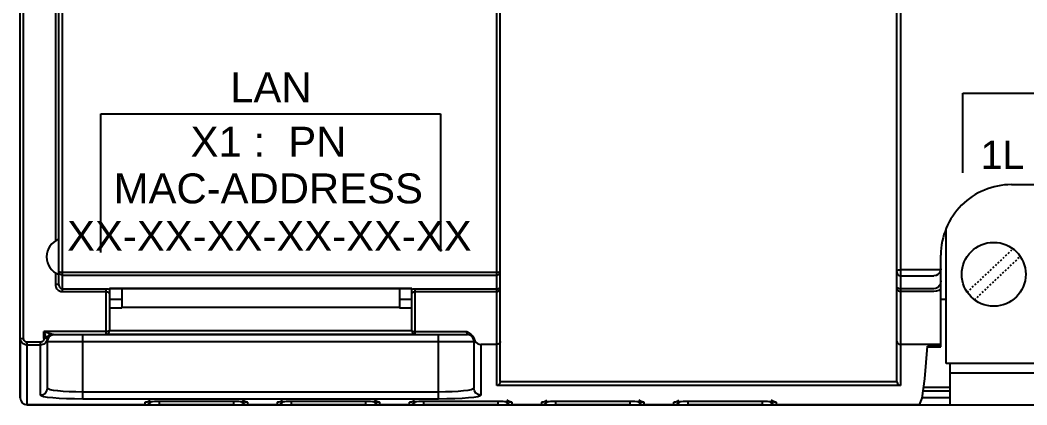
# Model space of a CAD drawing. Header units: inches. Extents: x 57 to 2760, y -193 to 2149.
# Drawn here: x 390 to 447.1, y 1902.8 to 1924.6 of the extents above; entities that cross this region are included whole.
import ezdxf

# ---------------------------------------------------------------- set-up
doc = ezdxf.new("R2010")
doc.units = ezdxf.units.IN
doc.header["$MEASUREMENT"] = 0
doc.linetypes.add('DOT', pattern=[0.2, 0.1, -0.1])
doc.styles.get("Standard").update_dxf_attribs({"font": 'arial.ttf'})

msp = doc.modelspace()

# ---------------------------------------------------------------- linework, layer by layer
at = {"color": 7, "linetype": 'Continuous'}
for p, q in [((389.97114, 1903.19462), (389.97114, 2002.39462)), ((390.17114, 1906.56641), (390.17114, 1999.02283)), ((391.97114, 1943.179), (391.97114, 1912.09265)), ((392.17114, 1909.62194), (392.17114, 1937.00527)), ((392.37114, 1909.22064), (392.37114, 1936.85877)), ((417.22114, 1904.1282), (417.22114, 1928.29462)), ((439.72114, 1904.12831), (439.72114, 1928.29462)), ((417.02114, 1903.90033), (417.02114, 1927.79462)), ((417.22114, 1904.12831), (417.22114, 1927.59462)), ((439.92114, 1927.79462), (439.92114, 1903.90033)), ((446.22114, 1915.29462), (488.22111, 1915.29462)), ((442.52114, 1905.14462), (442.52114, 1912.81449)), ((442.22114, 1906.09161), (442.22114, 1911.29462)), ((442.22114, 1910.50962), (442.22114, 1911.29462)), ((439.92114, 1910.46907), (441.82114, 1910.46907)), ((391.97114, 1910.29659), (391.97114, 1909.65211)), ((392.37114, 1910.33179), (417.02114, 1910.33179)), ((392.37114, 1910.15894), (417.02114, 1910.15894)), ((439.92114, 1910.12325), (441.82114, 1910.12325)), ((392.37114, 1909.38322), (394.84614, 1909.38322)), ((394.84614, 1909.38322), (394.94915, 1909.37939)), ((394.84614, 1906.79462), (394.84614, 1909.38322)), ((394.94915, 1909.37939), (395.04614, 1909.36806)), ((395.04614, 1909.4129), (412.19614, 1909.4129)), ((395.04614, 1909.4129), (395.04614, 1906.99462)), ((395.04614, 1909.39927), (412.19614, 1909.39927)), ((395.74714, 1909.39927), (395.74714, 1908.31462)), ((411.49514, 1909.39927), (411.49514, 1908.31462)), ((412.19614, 1906.99462), (412.19614, 1909.4129)), ((412.19614, 1909.36806), (412.29298, 1909.37938)), ((412.29298, 1909.37938), (412.39614, 1909.38322)), ((412.39614, 1906.79462), (412.39614, 1909.38322)), ((412.39614, 1909.38322), (417.02114, 1909.38322)), ((441.82105, 1909.38322), (439.92114, 1909.38322)), ((392.37114, 1909.22064), (394.84614, 1909.22064)), ((395.04614, 1908.79462), (395.74714, 1908.79462)), ((411.49514, 1908.79462), (412.19614, 1908.79462)), ((412.39614, 1909.22064), (417.02114, 1909.22064)), ((441.82114, 1909.22064), (439.92114, 1909.22064)), ((442.22114, 1908.79462), (442.52114, 1908.79462)), ((395.04614, 1908.29462), (395.74714, 1908.29462)), ((411.49514, 1908.31462), (395.74714, 1908.31462)), ((411.49514, 1908.29462), (412.19614, 1908.29462)), ((412.19614, 1906.99462), (395.04614, 1906.99462)), ((389.97114, 1906.59967), (389.97114, 1903.19462)), ((394.84614, 1906.96175), (391.32114, 1906.9618)), ((391.32114, 1906.56641), (391.32114, 1906.9618)), ((391.41955, 1906.67492), (391.45478, 1906.57492)), ((391.45478, 1906.57492), (391.52629, 1906.68267)), ((391.50669, 1906.49499), (391.58541, 1906.65007)), ((391.58541, 1906.65007), (391.72202, 1906.75668)), ((391.72202, 1906.75668), (391.89061, 1906.79462)), ((391.89061, 1906.79462), (415.35063, 1906.79462)), ((393.52114, 1903.12586), (393.52114, 1906.79462)), ((412.39614, 1906.79462), (394.84614, 1906.79462)), ((412.39614, 1906.96175), (415.32917, 1906.96175)), ((413.72114, 1903.12586), (413.72114, 1906.79462)), ((415.73588, 1906.49854), (415.65606, 1906.65194)), ((415.73886, 1906.52908), (415.78282, 1906.42533)), ((391.12114, 1906.3493), (390.37114, 1906.3493)), ((390.37114, 1902.79462), (390.37114, 1906.3493)), ((391.12112, 1906.18957), (390.37114, 1906.18957)), ((391.12114, 1903.35186), (391.12114, 1906.3493)), ((391.52114, 1906.39462), (415.72114, 1906.39462)), ((391.52114, 1903.74963), (391.52114, 1906.39462)), ((391.52114, 1903.74965), (391.52114, 1906.39462)), ((415.72114, 1906.39462), (415.72114, 1903.74965)), ((416.12114, 1906.22281), (416.12114, 1903.35186)), ((417.02114, 1906.22281), (416.12114, 1906.22281)), ((442.22114, 1906.22281), (439.92114, 1906.22281)), ((441.30581, 1904.27635), (441.45271, 1906.1182)), ((441.44914, 1906.09161), (442.22114, 1906.09161)), ((442.22114, 1906.1182), (441.45271, 1906.1182)), ((491.43114, 1905.14462), (442.52114, 1905.14462)), ((442.72114, 1905.14462), (442.72114, 1902.79462)), ((442.72114, 1904.60462), (491.72114, 1904.60462)), ((439.92114, 1903.90033), (417.02114, 1903.90033)), ((439.72338, 1904.09812), (417.2189, 1904.09812)), ((417.22114, 1904.12831), (417.22108, 1904.12326)), ((441.21427, 1903.59462), (442.72114, 1903.59462)), ((441.24113, 1903.79462), (442.72114, 1903.79462)), ((413.72114, 1903.12586), (393.52114, 1903.12586)), ((413.72113, 1903.52453), (393.52115, 1903.52453)), ((397.82751, 1903.00038), (402.07114, 1903.00045)), ((397.87114, 1902.79462), (397.87114, 1903.00128)), ((397.87114, 1903.00128), (402.07114, 1903.00128)), ((402.07114, 1903.00128), (402.07114, 1902.79462)), ((405.32751, 1903.00038), (409.57114, 1903.00045)), ((405.37114, 1902.79462), (405.37114, 1903.00128)), ((405.37114, 1903.00128), (409.57114, 1903.00128)), ((409.57114, 1903.00128), (409.57114, 1902.79462)), ((412.82751, 1903.00038), (417.07114, 1903.00045)), ((412.87114, 1902.79462), (412.87114, 1903.00128)), ((412.87114, 1903.00128), (417.07114, 1903.00128)), ((417.07114, 1903.00128), (417.07114, 1902.79462)), ((420.32751, 1903.00038), (424.57114, 1903.00045)), ((420.37114, 1902.79462), (420.37114, 1903.00128)), ((420.37114, 1903.00128), (424.57114, 1903.00128)), ((424.57114, 1903.00128), (424.57114, 1902.79462)), ((427.82751, 1903.00038), (432.07114, 1903.00045)), ((427.87114, 1902.79462), (427.87114, 1903.00128)), ((427.87114, 1903.00128), (432.07114, 1903.00128)), ((432.07114, 1903.00128), (432.07114, 1902.79462)), ((442.72114, 1903.19462), (441.16056, 1903.19462)), ((390.37114, 1902.79462), (499.57114, 1902.79462)), ((397.07114, 1902.79462), (390.37114, 1902.79462)), ((397.07114, 1902.79462), (397.07114, 1902.95281)), ((402.07114, 1902.79462), (397.87114, 1902.79462)), ((402.87114, 1902.95281), (402.87114, 1902.79462)), ((404.57114, 1902.79462), (402.87114, 1902.79462)), ((404.57114, 1902.79462), (404.57114, 1902.95281)), ((409.57114, 1902.79462), (405.37114, 1902.79462)), ((410.37114, 1902.95281), (410.37114, 1902.79462)), ((412.07114, 1902.79462), (410.37114, 1902.79462)), ((412.07114, 1902.79462), (412.07114, 1902.95281)), ((417.07114, 1902.79462), (412.87114, 1902.79462)), ((417.87114, 1902.95281), (417.87114, 1902.79462)), ((419.57114, 1902.79462), (417.87114, 1902.79462)), ((419.57114, 1902.79462), (419.57114, 1902.95281)), ((424.57114, 1902.79462), (420.37114, 1902.79462)), ((425.37114, 1902.95281), (425.37114, 1902.79462)), ((427.07114, 1902.79462), (425.37114, 1902.79462)), ((427.07114, 1902.79462), (427.07114, 1902.95281)), ((432.07114, 1902.79462), (427.87114, 1902.79462)), ((432.87114, 1902.95281), (432.87114, 1902.79462)), ((441.00644, 1902.79462), (432.87114, 1902.79462))]:
    msp.add_line(p, q, dxfattribs=at)
for p, q in [((443.46139, 1920.48261), (466.93614, 1920.48261)), ((443.46139, 1915.96903), (443.46139, 1920.48261)), ((394.55277, 1919.32277), (413.82367, 1919.32277)), ((394.55277, 1911.43393), (394.55277, 1919.32277)), ((413.82367, 1919.32277), (413.82367, 1911.49508))]:
    msp.add_line(p, q)
at = {"linetype": 'DOT'}
for p, q in [((443.71529, 1909.19139), (446.31437, 1911.65344)), ((444.12791, 1908.7558), (446.72699, 1911.21785))]:
    msp.add_line(p, q, dxfattribs=at)
at = {"color": 7, "linetype": 'Continuous'}
for points in [[(439.72114, 1910.35213), (439.72409, 1910.37212), (439.73199, 1910.39009), (439.74358, 1910.40593), (439.75777, 1910.41957), (439.77379, 1910.43119), (439.79178, 1910.44131), (439.81168, 1910.45), (439.83295, 1910.45708), (439.85498, 1910.46247), (439.87722, 1910.46619), (439.89918, 1910.46835), (439.92114, 1910.46907)], [(442.22114, 1910.50962), (442.20185, 1910.39108), (442.14529, 1910.28324), (442.05666, 1910.19733), (441.94503, 1910.14225), (441.82114, 1910.12325)], [(441.82114, 1910.46907), (441.87971, 1910.46951), (441.943, 1910.471), (442.00861, 1910.47379), (442.0732, 1910.47812), (442.13232, 1910.48414), (442.18, 1910.49171), (442.21069, 1910.50042), (442.22114, 1910.50962)], [(392.37114, 1910.15894), (392.29556, 1910.17327), (392.23065, 1910.21463), (392.18647, 1910.27795), (392.17114, 1910.35213)], [(392.17114, 1910.35213), (392.18647, 1910.34432), (392.23065, 1910.33765), (392.29556, 1910.33329), (392.37114, 1910.33179)], [(417.02114, 1910.15894), (417.09671, 1910.17327), (417.16163, 1910.21463), (417.20581, 1910.27795), (417.22114, 1910.35213)], [(417.02114, 1910.33179), (417.09671, 1910.33329), (417.16163, 1910.33765), (417.20581, 1910.34432), (417.22114, 1910.35213)], [(439.72114, 1910.35213), (439.72409, 1910.31298), (439.73199, 1910.27776), (439.74358, 1910.2468), (439.75778, 1910.22009), (439.77379, 1910.19736), (439.79179, 1910.17757), (439.81168, 1910.16057), (439.83295, 1910.1467), (439.85498, 1910.13614), (439.87722, 1910.12884), (439.89918, 1910.12464), (439.92114, 1910.12325)], [(391.97114, 1909.65211), (392.07114, 1909.64807), (392.14434, 1909.63702), (392.17114, 1909.62194)], [(391.97114, 1909.65211), (391.97815, 1909.57169), (391.99657, 1909.50076), (392.02317, 1909.43935), (392.05557, 1909.387), (392.0916, 1909.34352), (392.12916, 1909.30857), (392.16676, 1909.28123), (392.20428, 1909.25998), (392.24241, 1909.2436), (392.28228, 1909.23142), (392.32494, 1909.22353), (392.37114, 1909.22064)], [(392.17114, 1909.62194), (392.17465, 1909.57743), (392.18386, 1909.53819), (392.19716, 1909.50422), (392.21336, 1909.47526), (392.23137, 1909.45121), (392.25015, 1909.43187), (392.26895, 1909.41675), (392.28771, 1909.40499), (392.30677, 1909.39593), (392.32671, 1909.38919), (392.34803, 1909.38482), (392.37114, 1909.38322)], [(417.02114, 1909.38322), (417.04597, 1909.38419), (417.07255, 1909.38744), (417.09982, 1909.39336), (417.12677, 1909.40218), (417.15152, 1909.4136), (417.1723, 1909.42661), (417.18894, 1909.44051), (417.20214, 1909.45542), (417.21214, 1909.47161), (417.21871, 1909.48936), (417.22114, 1909.50887)], [(417.02114, 1909.22064), (417.04597, 1909.22287), (417.07256, 1909.23032), (417.09983, 1909.24387), (417.12677, 1909.26409), (417.15151, 1909.29026), (417.1723, 1909.3201), (417.18894, 1909.35198), (417.20213, 1909.38619), (417.21214, 1909.42334), (417.21871, 1909.46407), (417.22114, 1909.50887)], [(439.92114, 1909.22064), (439.86829, 1909.23089), (439.82539, 1909.25579), (439.79353, 1909.2869), (439.77049, 1909.31924), (439.75335, 1909.35196), (439.74004, 1909.38652), (439.73004, 1909.4238), (439.72353, 1909.4644), (439.72114, 1909.50887)], [(439.92114, 1909.38322), (439.8683, 1909.38768), (439.82539, 1909.39856), (439.79353, 1909.41213), (439.77049, 1909.42624), (439.75335, 1909.4405), (439.74004, 1909.45557), (439.73004, 1909.47181), (439.72353, 1909.4895), (439.72114, 1909.50887)], [(442.22114, 1909.83768), (442.19944, 1909.69016), (442.1384, 1909.56102), (442.04769, 1909.4632), (441.93915, 1909.40346), (441.82105, 1909.38322)], [(442.22114, 1909.38548), (442.0996, 1909.29463), (441.96452, 1909.2394), (441.82114, 1909.22064)], [(394.84614, 1909.22064), (394.89524, 1909.21623), (394.94195, 1909.2031), (394.98354, 1909.18137), (395.01684, 1909.15182), (395.03856, 1909.1161), (395.04614, 1909.07693)], [(412.19614, 1909.07693), (412.20375, 1909.11618), (412.22552, 1909.15192), (412.25887, 1909.18146), (412.30043, 1909.20314), (412.34702, 1909.21623), (412.39614, 1909.22064)], [(395.04614, 1906.99462), (395.03075, 1906.98198), (394.98625, 1906.97117), (394.92128, 1906.96416), (394.84614, 1906.96175)], [(412.19614, 1906.99462), (412.21153, 1906.98198), (412.25603, 1906.97117), (412.321, 1906.96416), (412.39614, 1906.96175)], [(390.37114, 1906.18957), (390.32598, 1906.19219), (390.28253, 1906.19976), (390.23938, 1906.21246), (390.19586, 1906.23104), (390.15189, 1906.25667), (390.10796, 1906.29084), (390.06552, 1906.3351), (390.02736, 1906.39002), (389.99714, 1906.45424), (389.97778, 1906.52525), (389.97114, 1906.59967)], [(389.97114, 1906.59967), (389.99793, 1906.58304), (390.07114, 1906.57086), (390.17114, 1906.56641)], [(390.37114, 1906.3493), (390.34856, 1906.35069), (390.32683, 1906.3547), (390.30526, 1906.36142), (390.2835, 1906.37125), (390.26151, 1906.38482), (390.23955, 1906.40291), (390.21834, 1906.42633), (390.19926, 1906.4554), (390.18414, 1906.4894), (390.17446, 1906.527), (390.17114, 1906.56641)], [(391.50765, 1906.49409), (391.48754, 1906.43515), (391.45763, 1906.37795), (391.41819, 1906.32503), (391.37009, 1906.27868), (391.31459, 1906.24073), (391.25327, 1906.21259), (391.18807, 1906.19535), (391.12112, 1906.18957)], [(391.32114, 1906.56641), (391.31891, 1906.53405), (391.31157, 1906.50006), (391.29852, 1906.46611), (391.27961, 1906.43396), (391.25523, 1906.40532), (391.22611, 1906.38161), (391.19321, 1906.36388), (391.15774, 1906.35297), (391.12114, 1906.3493)], [(391.32099, 1906.9618), (391.41268, 1906.93198), (391.51143, 1906.9008), (391.6164, 1906.86881), (391.72205, 1906.83822)], [(391.32114, 1906.96175), (391.35166, 1906.87189), (391.41955, 1906.67492)], [(391.45478, 1906.57492), (391.39269, 1906.56861), (391.32114, 1906.56641)], [(391.45478, 1906.57492), (391.46769, 1906.5542), (391.48837, 1906.52058)], [(391.48837, 1906.52058), (391.49624, 1906.50828), (391.50241, 1906.49952), (391.50669, 1906.49499)], [(391.50669, 1906.49499), (391.50727, 1906.49455), (391.50765, 1906.49409)], [(391.50765, 1906.49409), (391.51775, 1906.44484), (391.52114, 1906.39462)], [(391.50766, 1906.49409), (391.5867, 1906.64959), (391.72426, 1906.75655), (391.89417, 1906.79463)], [(391.52629, 1906.68267), (391.61866, 1906.77367), (391.72205, 1906.83822)], [(391.72205, 1906.83822), (391.79725, 1906.81683), (391.82847, 1906.80806), (391.85488, 1906.80108), (391.87589, 1906.79639), (391.89061, 1906.79462)], [(415.32732, 1906.87895), (415.32305, 1906.89734), (415.32116, 1906.91705), (415.32269, 1906.93838), (415.32917, 1906.96175)], [(415.35063, 1906.79462), (415.35596, 1906.79765), (415.35627, 1906.80553), (415.35271, 1906.81684), (415.34679, 1906.83043), (415.33993, 1906.84551), (415.33318, 1906.86171), (415.32732, 1906.87895)], [(415.32917, 1906.96175), (415.37449, 1906.92441), (415.42683, 1906.88817)], [(415.65606, 1906.65194), (415.51911, 1906.7572), (415.35063, 1906.79462)], [(415.42683, 1906.88817), (415.48384, 1906.85005), (415.54308, 1906.80651)], [(415.54308, 1906.80651), (415.60176, 1906.7546), (415.65696, 1906.69161)], [(415.65696, 1906.69161), (415.70436, 1906.61628), (415.73886, 1906.52908)], [(415.72114, 1906.39462), (415.72484, 1906.44713), (415.73588, 1906.49854)], [(415.78282, 1906.42533), (415.84777, 1906.34002), (415.92972, 1906.27575), (416.02375, 1906.23588), (416.12114, 1906.22281)], [(417.22114, 1906.38278), (417.20832, 1906.3264), (417.16908, 1906.27511), (417.10474, 1906.23745), (417.02114, 1906.22281)], [(439.72114, 1906.38278), (439.73396, 1906.3264), (439.7732, 1906.27511), (439.83754, 1906.23745), (439.92114, 1906.22281)], [(441.00644, 1902.79462), (441.15668, 1903.16574), (441.30581, 1904.27635)], [(391.12114, 1903.35186), (391.27421, 1903.38214), (391.40398, 1903.46836), (391.49069, 1903.59741), (391.52114, 1903.74963)], [(393.52115, 1903.52453), (393.13253, 1903.52828), (392.75821, 1903.53951), (392.41319, 1903.55815), (392.11014, 1903.58406), (391.86074, 1903.61692), (391.67483, 1903.65616), (391.5599, 1903.70091), (391.52114, 1903.74963)], [(415.72114, 1903.74963), (415.68238, 1903.70091), (415.56745, 1903.65616), (415.38154, 1903.61692), (415.13213, 1903.58406), (414.82908, 1903.55815), (414.48407, 1903.53951), (414.10975, 1903.52828), (413.72113, 1903.52453)], [(416.12114, 1903.35186), (415.96806, 1903.38214), (415.83829, 1903.46837), (415.75159, 1903.59741), (415.72114, 1903.74963)], [(417.2189, 1904.09812), (417.1894, 1904.01631), (417.14027, 1903.95699), (417.08197, 1903.91874), (417.02114, 1903.90033)], [(417.22108, 1904.12326), (417.22089, 1904.11821), (417.22014, 1904.10814), (417.2189, 1904.09812)], [(439.72338, 1904.09812), (439.72214, 1904.10814), (439.72139, 1904.11821), (439.72114, 1904.12831)], [(439.72338, 1904.09812), (439.75288, 1904.01631), (439.80201, 1903.95699), (439.86031, 1903.91874), (439.92114, 1903.90033)], [(393.52114, 1903.12586), (393.05501, 1903.12961), (392.60597, 1903.14088), (392.19194, 1903.15959), (391.82812, 1903.1856), (391.52859, 1903.21862), (391.30543, 1903.25805), (391.16757, 1903.30298), (391.12114, 1903.35186)], [(397.07114, 1902.95281), (397.22421, 1902.98321), (397.35398, 1903.06978)], [(397.07114, 1902.95281), (397.0987, 1902.96479), (397.17886, 1902.97629), (397.30603, 1902.98645)], [(397.18666, 1902.97395), (397.1819, 1902.97289), (397.18806, 1902.97383), (397.21499, 1902.97716), (397.2589, 1902.98131), (397.31914, 1902.98572), (397.39445, 1902.98999), (397.4845, 1902.99383), (397.58792, 1902.99703), (397.70311, 1902.99927), (397.82751, 1903.00038)], [(397.30603, 1902.98645), (397.47172, 1902.99443), (397.6642, 1902.99952), (397.87114, 1903.00128)], [(402.07114, 1903.00128), (402.27796, 1902.99953), (402.47007, 1902.99445), (402.63556, 1902.98649)], [(402.07114, 1903.00046), (402.10742, 1903.0004), (402.23725, 1902.99932), (402.35699, 1902.99695), (402.46397, 1902.99362), (402.55636, 1902.98955), (402.63308, 1902.98507), (402.69281, 1902.9805), (402.73513, 1902.97629), (402.75746, 1902.97336), (402.76066, 1902.97283)], [(402.87114, 1902.95281), (402.71807, 1902.98321), (402.5883, 1903.06978)], [(402.63556, 1902.98649), (402.76324, 1902.97631), (402.84368, 1902.96477), (402.87114, 1902.95281)], [(404.57114, 1902.95281), (404.72421, 1902.98321), (404.85398, 1903.06978)], [(404.57114, 1902.95281), (404.5987, 1902.96479), (404.67886, 1902.97629), (404.80603, 1902.98645)], [(404.68666, 1902.97395), (404.6819, 1902.97289), (404.68806, 1902.97383), (404.71499, 1902.97716), (404.7589, 1902.98131), (404.81914, 1902.98572), (404.89445, 1902.98999), (404.9845, 1902.99383), (405.08792, 1902.99703), (405.20311, 1902.99927), (405.32751, 1903.00038)], [(404.80603, 1902.98645), (404.97172, 1902.99443), (405.1642, 1902.99952), (405.37114, 1903.00128)], [(409.57114, 1903.00128), (409.77796, 1902.99953), (409.97007, 1902.99445), (410.13556, 1902.98649)], [(409.57114, 1903.00046), (409.60742, 1903.0004), (409.73725, 1902.99932), (409.85699, 1902.99695), (409.96397, 1902.99362), (410.05636, 1902.98955), (410.13308, 1902.98507), (410.19281, 1902.9805), (410.23513, 1902.97629), (410.25746, 1902.97336), (410.26066, 1902.97283)], [(410.37114, 1902.95281), (410.21807, 1902.98321), (410.0883, 1903.06978)], [(410.13556, 1902.98649), (410.26324, 1902.97631), (410.34368, 1902.96477), (410.37114, 1902.95281)], [(412.07114, 1902.95281), (412.22421, 1902.98321), (412.35398, 1903.06978)], [(412.07114, 1902.95281), (412.0987, 1902.96479), (412.17886, 1902.97629), (412.30603, 1902.98645)], [(412.18666, 1902.97395), (412.1819, 1902.97289), (412.18806, 1902.97383), (412.21499, 1902.97716), (412.2589, 1902.98131), (412.31914, 1902.98572), (412.39445, 1902.98999), (412.4845, 1902.99383), (412.58792, 1902.99703), (412.70311, 1902.99927), (412.82751, 1903.00038)], [(412.30603, 1902.98645), (412.47172, 1902.99443), (412.6642, 1902.99952), (412.87114, 1903.00128)], [(416.12114, 1903.35186), (416.0747, 1903.30298), (415.93684, 1903.25805), (415.71368, 1903.21862), (415.41416, 1903.1856), (415.05034, 1903.15959), (414.63631, 1903.14088), (414.18727, 1903.12961), (413.72114, 1903.12586)], [(417.07114, 1903.00128), (417.27796, 1902.99953), (417.47007, 1902.99445), (417.63556, 1902.98649)], [(417.07114, 1903.00046), (417.10742, 1903.0004), (417.23725, 1902.99932), (417.35699, 1902.99695), (417.46397, 1902.99362), (417.55636, 1902.98955), (417.63308, 1902.98507), (417.69281, 1902.9805), (417.73513, 1902.97629), (417.75746, 1902.97336), (417.76066, 1902.97283)], [(417.87114, 1902.95281), (417.71807, 1902.98321), (417.5883, 1903.06978)], [(417.63556, 1902.98649), (417.76324, 1902.97631), (417.84368, 1902.96477), (417.87114, 1902.95281)], [(419.57114, 1902.95281), (419.72421, 1902.98321), (419.85398, 1903.06978)], [(419.57114, 1902.95281), (419.5987, 1902.96479), (419.67886, 1902.97629), (419.80603, 1902.98645)], [(419.68666, 1902.97395), (419.6819, 1902.97289), (419.68806, 1902.97383), (419.71499, 1902.97716), (419.7589, 1902.98131), (419.81914, 1902.98572), (419.89445, 1902.98999), (419.9845, 1902.99383), (420.08792, 1902.99703), (420.20311, 1902.99927), (420.32751, 1903.00038)], [(419.80603, 1902.98645), (419.97172, 1902.99443), (420.1642, 1902.99952), (420.37114, 1903.00128)], [(424.57114, 1903.00128), (424.77796, 1902.99953), (424.97007, 1902.99445), (425.13556, 1902.98649)], [(424.57114, 1903.00046), (424.60742, 1903.0004), (424.73725, 1902.99932), (424.85699, 1902.99695), (424.96397, 1902.99362), (425.05636, 1902.98955), (425.13308, 1902.98507), (425.19281, 1902.9805), (425.23513, 1902.97629), (425.25746, 1902.97336), (425.26066, 1902.97283)], [(425.37114, 1902.95281), (425.21807, 1902.98321), (425.0883, 1903.06978)], [(425.13556, 1902.98649), (425.26324, 1902.97631), (425.34368, 1902.96477), (425.37114, 1902.95281)], [(427.07114, 1902.95281), (427.22421, 1902.98321), (427.35398, 1903.06978)], [(427.07114, 1902.95281), (427.0987, 1902.96479), (427.17886, 1902.97629), (427.30603, 1902.98645)], [(427.18666, 1902.97395), (427.1819, 1902.97289), (427.18806, 1902.97383), (427.21499, 1902.97716), (427.2589, 1902.98131), (427.31914, 1902.98572), (427.39445, 1902.98999), (427.4845, 1902.99383), (427.58792, 1902.99703), (427.70311, 1902.99927), (427.82751, 1903.00038)], [(427.30603, 1902.98645), (427.47172, 1902.99443), (427.6642, 1902.99952), (427.87114, 1903.00128)], [(432.07114, 1903.00128), (432.27796, 1902.99953), (432.47007, 1902.99445), (432.63556, 1902.98649)], [(432.07114, 1903.00046), (432.10742, 1903.0004), (432.23725, 1902.99932), (432.35699, 1902.99695), (432.46397, 1902.99362), (432.55636, 1902.98955), (432.63308, 1902.98507), (432.69281, 1902.9805), (432.73513, 1902.97629), (432.75746, 1902.97336), (432.76066, 1902.97283)], [(432.87114, 1902.95281), (432.71807, 1902.98321), (432.5883, 1903.06978)], [(432.63556, 1902.98649), (432.76324, 1902.97631), (432.84368, 1902.96477), (432.87114, 1902.95281)]]:
    msp.add_lwpolyline(points, dxfattribs=at)
msp.add_circle((445.22114, 1910.20462), 1.815, dxfattribs=at)
for centre, radius, start, end in [((446.22114, 1911.29462), 4, 89.999993, 180.000511), ((392.53542, 1911.19462), 1.06429, 110.01596, 249.98404), ((394.84614, 1906.99462), 0.2, 270, 0), ((412.39614, 1906.99462), 0.2, 180, 270), ((391.92114, 1906.39462), 0.4, 94.316228, 180), ((415.32113, 1906.39462), 0.40001, 0, 85.829114), ((390.37114, 1903.19462), 0.4, 180, 270), ((390.37114, 1903.19462), 0.4, 180, 270), ((397.07114, 1903.19462), 0.4, 270, 329.03264), ((402.87114, 1903.19462), 0.4, 210.974861, 270), ((402.87114, 1903.19462), 0.4, 210.974861, 270), ((404.57114, 1903.19462), 0.4, 270, 329.03264), ((410.37114, 1903.19462), 0.4, 210.974861, 270), ((410.37114, 1903.19462), 0.4, 210.974861, 270), ((412.07114, 1903.19462), 0.4, 270, 329.03264), ((417.87114, 1903.19462), 0.4, 210.974861, 270), ((417.87114, 1903.19462), 0.4, 210.974861, 270), ((419.57114, 1903.19462), 0.4, 270, 329.03264), ((425.37114, 1903.19462), 0.4, 210.974861, 270), ((425.37114, 1903.19462), 0.4, 210.974861, 270), ((427.07114, 1903.19462), 0.4, 270, 329.03264), ((432.87114, 1903.19462), 0.4, 210.974861, 270), ((432.87114, 1903.19462), 0.4, 210.974861, 270)]:
    msp.add_arc(centre, radius, start, end, dxfattribs=at)

# ---------------------------------------------------------------- texts
for s, insert, char_height, width, attachment_point in [('LAN', (404.20107, 1921.66116), 1.7, 25.5322771, 2), ('X1 :  PN', (404.06462, 1918.58198), 1.7, 25.5322771, 2), ('1L', (444.47505, 1917.79058), 1.6, 3.5662222, 1), ('MAC-ADDRESS ', (404.05506, 1915.93088), 1.7, 25.5322771, 2), ('XX-XX-XX-XX-XX-XX', (404.11624, 1913.24011), 1.7, 25.5322771, 2)]:
    msp.add_mtext(s, dxfattribs=dict(insert=insert, char_height=char_height, width=width, attachment_point=attachment_point))

doc.saveas('drawing.dxf')
